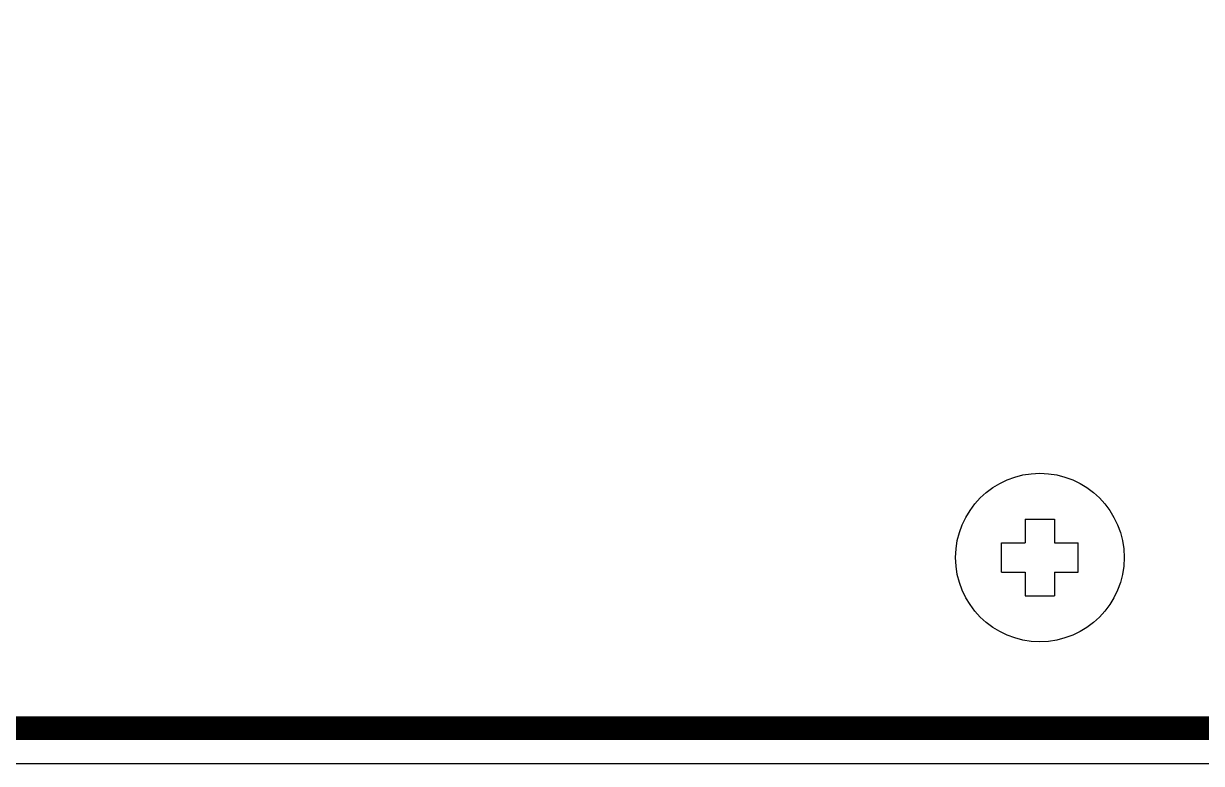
# Model space of a CAD drawing. Extents: x 4.9 to 38.9, y -1.1 to 21.9.
# Drawn here: x 20.441 to 22.443, y 7.063 to 8.321 of the extents above; entities that cross this region are included whole.
import ezdxf

# ---------------------------------------------------------------- set-up
doc = ezdxf.new("R2010")
doc.units = 0
doc.layers.get('0').update_dxf_attribs({"linetype": 'CONTINUOUS'})

msp = doc.modelspace()

# ---------------------------------------------------------------- linework, layer by layer
at = {"linetype": 'CONTINUOUS'}
for p, q in [((22.1431, 7.4784), (22.1932, 7.4784)), ((22.1431, 7.4784), (22.1431, 7.4384)), ((22.1932, 7.4784), (22.1932, 7.4384)), ((22.1031, 7.3883), (22.1031, 7.4384)), ((22.1031, 7.4384), (22.1431, 7.4384)), ((22.1932, 7.4384), (22.2333, 7.4384)), ((22.2333, 7.3883), (22.2333, 7.4384)), ((22.1031, 7.3883), (22.1431, 7.3883)), ((22.1431, 7.3883), (22.1431, 7.3482)), ((22.1932, 7.3883), (22.2333, 7.3883)), ((22.1932, 7.3883), (22.1932, 7.3482)), ((22.1431, 7.3482), (22.1932, 7.3482))]:
    msp.add_line(p, q, dxfattribs=at)
msp.add_line((13.4472, 7.0633), (30.8892, 7.0633))
at = {"const_width": 0.04}
msp.add_lwpolyline([(13.5082, 10.4033), (30.8282, 10.4033, -0.414214), (30.9082, 10.3233), (30.9082, 7.2033, -0.414214), (30.8282, 7.1233), (13.5082, 7.1233, -0.414214), (13.4282, 7.2033), (13.4282, 10.3233, -0.414214)], format="xyb", close=True, dxfattribs=at)
msp.add_circle((22.1682, 7.4133), 0.1432)

doc.saveas('drawing.dxf')
